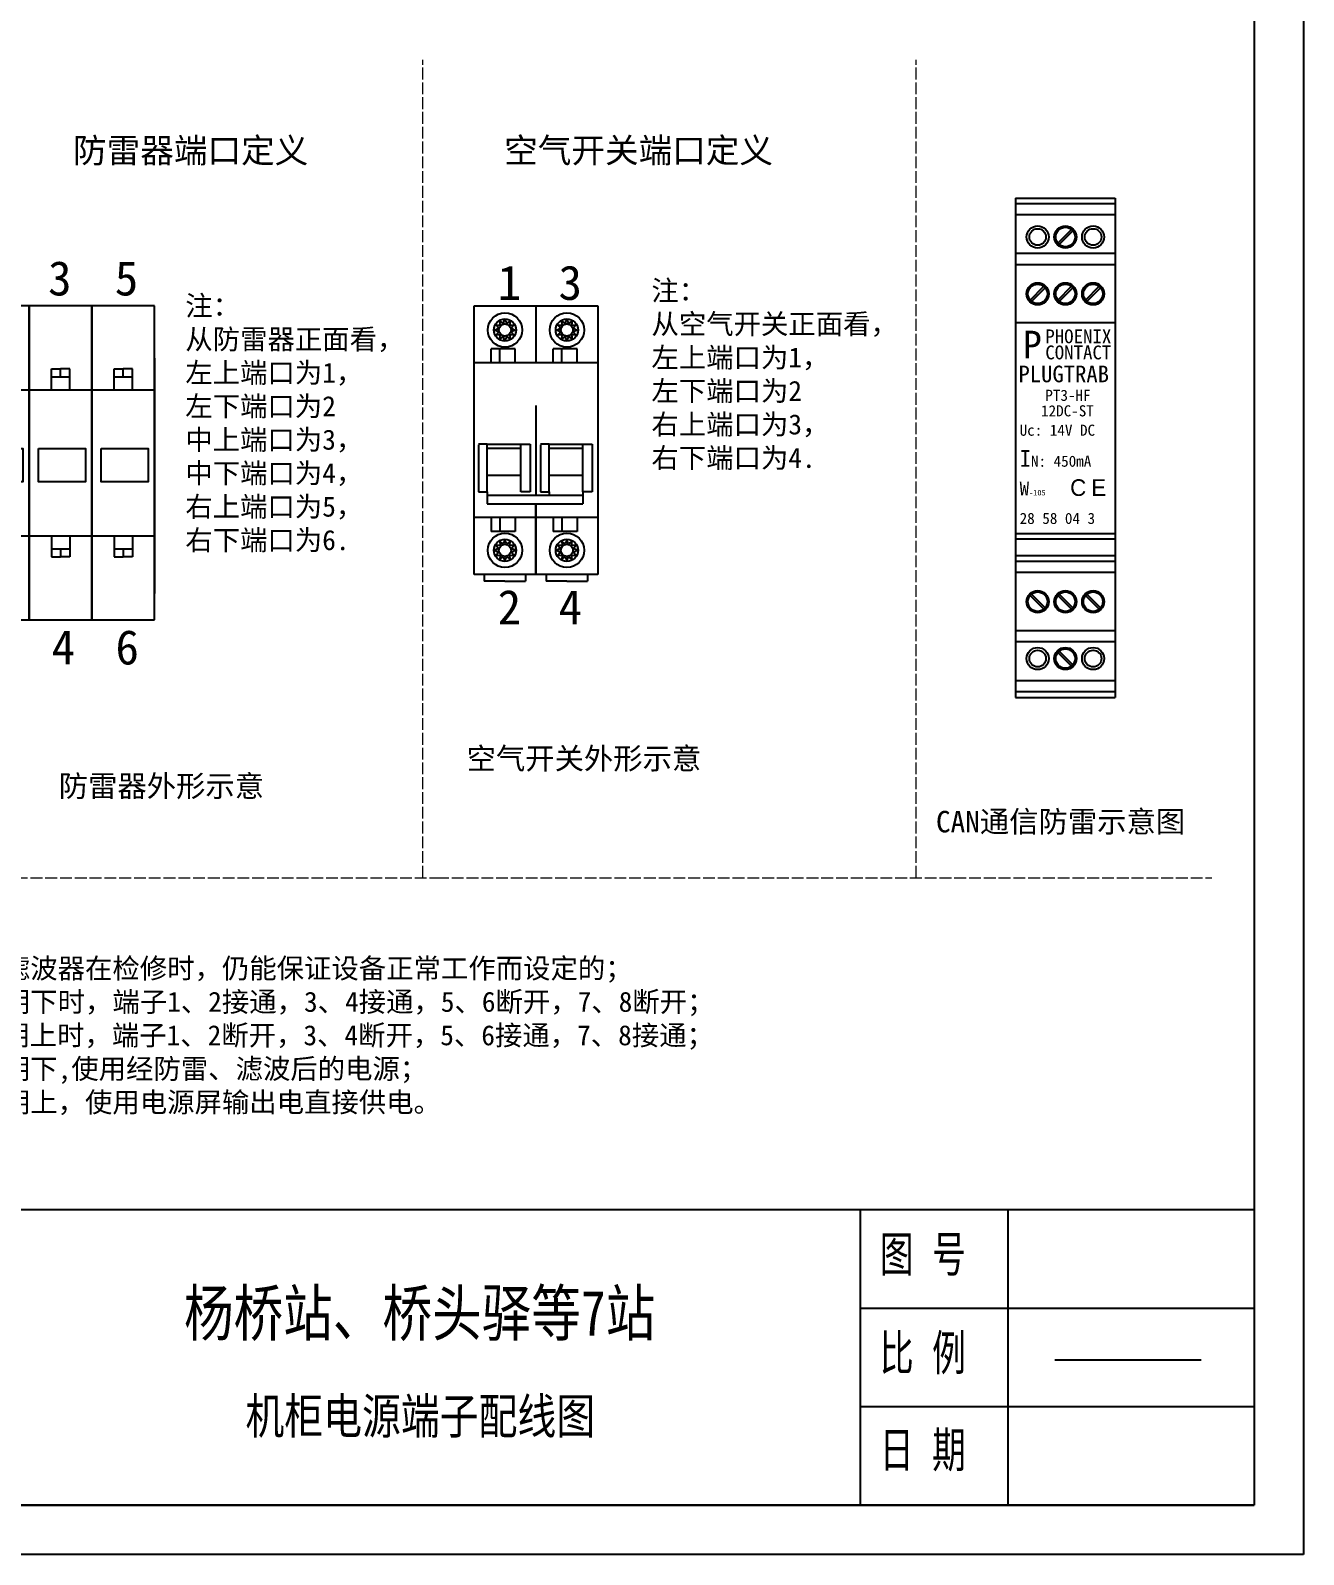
# Model space of a CAD drawing. Extents: x -75138 to 15640, y -12340 to 70479.
# Drawn here: x 14348 to 15640, y -6400 to -4854 of the extents above; entities that cross this region are included whole.
import ezdxf
from ezdxf.enums import TextEntityAlignment as Align

# ---------------------------------------------------------------- set-up
doc = ezdxf.new("R2010")
doc.units = 0
doc.linetypes.add('ACAD_ISO02W100', pattern=[15, 12, -3])
doc.layers.get('0').update_dxf_attribs({"linetype": 'CONTINUOUS'})
for name, color, linetype in [('图层1', 3, 'CONTINUOUS'), ('尺寸线', 3, 'CONTINUOUS'), ('文字', 3, 'CONTINUOUS')]:
    doc.layers.add(name, color=color, linetype=linetype)
doc.layers.add('虚线', color=5, linetype='ACAD_ISO02W100', lineweight=18)
doc.styles.add('15', font='SIMFANG.TTF', dxfattribs={"height": 13})
doc.styles.get("Standard").update_dxf_attribs({"font": 'SIMFANG.TTF'})
doc.styles.add('仿宋3.5', font='SIMFANG.TTF', dxfattribs={"width": 0.7, "height": 3.5})
doc.styles.add('黑', font='SIMHEI.TTF')
doc.styles.add('黑体', font='SIMHEI.TTF')

# ---------------------------------------------------------------- blocks, each defined once
blk = doc.blocks.new('2p空开')
h = blk.add_hatch(color=256)
h.paths.add_polyline_path([(10.76, 71), (12.01, 71), (10.87, 71.5), (11.6, 72.5), (10.37, 72.37), (10.5, 73.6), (9.5, 72.87), (9, 74.01), (9, 72.76, -0.414214)])
h.paths.add_polyline_path([(8.5, 72.87), (7.5, 73.6), (7.63, 72.37), (6.4, 72.5), (7.13, 71.5), (5.99, 71), (7.24, 71, -0.414214), (9, 72.76), (9, 74.01)])
h.paths.add_polyline_path([(7.24, 71), (5.99, 71), (7.13, 70.5), (6.4, 69.5), (7.63, 69.63), (7.5, 68.4), (8.5, 69.13), (9, 67.99), (9, 69.24, -0.414214)])
h.paths.add_polyline_path([(9, 69.24), (9, 67.99), (9.5, 69.13), (10.5, 68.4), (10.37, 69.63), (11.6, 69.5), (10.87, 70.5), (12.01, 71), (10.76, 71, -0.414214)])
h = blk.add_hatch(color=256)
h.paths.add_polyline_path([(28.76, 71), (30.01, 71), (28.87, 71.5), (29.6, 72.5), (28.37, 72.37), (28.5, 73.6), (27.5, 72.87), (27, 74.01), (27, 72.76, -0.414214)])
h.paths.add_polyline_path([(26.5, 72.87), (25.5, 73.6), (25.63, 72.37), (24.4, 72.5), (25.13, 71.5), (23.99, 71), (25.24, 71, -0.414214), (27, 72.76), (27, 74.01)])
h.paths.add_polyline_path([(25.24, 71), (23.99, 71), (25.13, 70.5), (24.4, 69.5), (25.63, 69.63), (25.5, 68.4), (26.5, 69.13), (27, 67.99), (27, 69.24, -0.414214)])
h.paths.add_polyline_path([(27, 69.24), (27, 67.99), (27.5, 69.13), (28.5, 68.4), (28.37, 69.63), (29.6, 69.5), (28.87, 70.5), (30.01, 71), (28.76, 71, -0.414214)])
h = blk.add_hatch(color=256)
h.paths.add_polyline_path([(10.76, 7), (12.01, 7), (10.87, 6.5), (11.6, 5.5), (10.37, 5.63), (10.5, 4.4), (9.5, 5.13), (9, 3.99), (9, 5.24, 0.414214)])
h.paths.add_polyline_path([(8.5, 5.13), (7.5, 4.4), (7.63, 5.63), (6.4, 5.5), (7.13, 6.5), (5.99, 7), (7.24, 7, 0.414214), (9, 5.24), (9, 3.99)])
h.paths.add_polyline_path([(7.24, 7), (5.99, 7), (7.13, 7.5), (6.4, 8.5), (7.63, 8.37), (7.5, 9.6), (8.5, 8.87), (9, 10.01), (9, 8.76, 0.414214)])
h.paths.add_polyline_path([(9, 8.76), (9, 10.01), (9.5, 8.87), (10.5, 9.6), (10.37, 8.37), (11.6, 8.5), (10.87, 7.5), (12.01, 7), (10.76, 7, 0.414214)])
h = blk.add_hatch(color=256)
h.paths.add_polyline_path([(28.76, 7), (30.01, 7), (28.87, 6.5), (29.6, 5.5), (28.37, 5.63), (28.5, 4.4), (27.5, 5.13), (27, 3.99), (27, 5.24, 0.414214)])
h.paths.add_polyline_path([(26.5, 5.13), (25.5, 4.4), (25.63, 5.63), (24.4, 5.5), (25.13, 6.5), (23.99, 7), (25.24, 7, 0.414214), (27, 5.24), (27, 3.99)])
h.paths.add_polyline_path([(25.24, 7), (23.99, 7), (25.13, 7.5), (24.4, 8.5), (25.63, 8.37), (25.5, 9.6), (26.5, 8.87), (27, 10.01), (27, 8.76, 0.414214)])
h.paths.add_polyline_path([(27, 8.76), (27, 10.01), (27.5, 8.87), (28.5, 9.6), (28.37, 8.37), (29.6, 8.5), (28.87, 7.5), (30.01, 7), (28.76, 7, 0.414214)])
for p, q in [((0, 78), (18, 78)), ((0, 0), (0, 78)), ((18, 78), (36, 78)), ((18, 78), (18, 61.5)), ((36, 78), (36, 0)), ((10.37, 69.63), (10.5, 68.4)), ((28.37, 69.63), (28.5, 68.4)), ((12, 65.5), (5, 65.5)), ((5, 61.5), (5, 65.5)), ((7.5, 61.5), (7.5, 65.5)), ((12, 61.5), (12, 65.5)), ((30, 65.5), (23, 65.5)), ((23, 61.5), (23, 65.5)), ((25.5, 61.5), (25.5, 65.5)), ((30, 61.5), (30, 65.5)), ((18, 61.5), (0, 61.5)), ((36, 61.5), (18, 61.5)), ((18, 49.11), (18, 22.98)), ((3.83, 37.79), (1.35, 37.79)), ((1.35, 37.61), (1.35, 24.03)), ((3.83, 24.03), (3.83, 37.79)), ((3.83, 37.79), (16.32, 37.79)), ((3.83, 36.63), (13.65, 36.63)), ((13.65, 24.03), (13.65, 37.79)), ((16.32, 37.79), (16.32, 24.03)), ((21.83, 37.79), (19.35, 37.79)), ((19.35, 37.61), (19.35, 24.03)), ((21.83, 37.79), (34.32, 37.79)), ((21.83, 24.03), (21.83, 37.79)), ((21.83, 36.63), (31.65, 36.63)), ((31.65, 24.03), (31.65, 37.79)), ((34.32, 37.79), (34.32, 24.03)), ((3.83, 28.82), (13.65, 28.82)), ((21.83, 28.82), (31.65, 28.82)), ((1.35, 24.03), (3.83, 24.03)), ((3.83, 24.03), (3.83, 20.48)), ((3.83, 22.98), (18, 22.98)), ((16.32, 24.03), (13.65, 24.03)), ((18, 22.98), (31.65, 22.98)), ((19.35, 24.03), (21.83, 24.03)), ((21.83, 24.03), (21.83, 22.98)), ((34.32, 24.03), (31.65, 24.03)), ((31.65, 24.03), (31.65, 20.48)), ((3.83, 20.48), (18, 20.48)), ((18, 20.48), (31.65, 20.48)), ((18, 0), (18, 20.48)), ((18, 20.48), (18, 0)), ((18, 16.5), (0, 16.5)), ((5, 16.5), (5, 12.5)), ((7.5, 16.5), (7.5, 12.5)), ((12, 16.5), (12, 12.5)), ((36, 16.5), (18, 16.5)), ((23, 16.5), (23, 12.5)), ((25.5, 16.5), (25.5, 12.5)), ((30, 16.5), (30, 12.5)), ((12, 12.5), (5, 12.5)), ((10.37, 8.37), (10.5, 9.6)), ((30, 12.5), (23, 12.5)), ((28.37, 8.37), (28.5, 9.6)), ((18, 0), (0, 0)), ((3, 0), (3, -2)), ((15, 0), (15, -2)), ((36, 0), (18, 0)), ((21, 0), (21, -2)), ((33, 0), (33, -2)), ((9, -2), (3, -2)), ((9, -2), (15, -2)), ((27, -2), (21, -2)), ((27, -2), (33, -2))]:
    blk.add_line(p, q)
for centre, radius in [((9, 71), 5), ((27, 71), 5), ((9, 71), 3.25), ((9, 71), 1.76), ((27, 71), 3.25), ((27, 71), 1.76), ((9, 7), 5), ((9, 7), 3.25), ((27, 7), 5), ((27, 7), 3.25), ((9, 7), 1.76), ((27, 7), 1.76)]:
    blk.add_circle(centre, radius)
at = {"layer": '尺寸线'}
for p, q in [((5.99, 71), (7.13, 71.5)), ((7.13, 70.5), (5.99, 71)), ((6.4, 72.5), (7.63, 72.37)), ((7.13, 71.5), (6.4, 72.5)), ((7.5, 73.6), (8.5, 72.87)), ((7.63, 72.37), (7.5, 73.6)), ((8.5, 72.87), (9, 74.01)), ((9, 74.01), (9.5, 72.87)), ((9.5, 72.87), (10.5, 73.6)), ((10.5, 73.6), (10.37, 72.37)), ((10.37, 72.37), (11.6, 72.5)), ((11.6, 72.5), (10.87, 71.5)), ((10.87, 71.5), (12.01, 71)), ((12.01, 71), (10.87, 70.5)), ((23.99, 71), (25.13, 71.5)), ((25.13, 70.5), (23.99, 71)), ((25.13, 71.5), (24.4, 72.5)), ((24.4, 72.5), (25.63, 72.37)), ((25.63, 72.37), (25.5, 73.6)), ((25.5, 73.6), (26.5, 72.87)), ((26.5, 72.87), (27, 74.01)), ((27, 74.01), (27.5, 72.87)), ((27.5, 72.87), (28.5, 73.6)), ((28.5, 73.6), (28.37, 72.37)), ((28.37, 72.37), (29.6, 72.5)), ((29.6, 72.5), (28.87, 71.5)), ((28.87, 71.5), (30.01, 71)), ((30.01, 71), (28.87, 70.5)), ((6.4, 69.5), (7.13, 70.5)), ((7.63, 69.63), (6.4, 69.5)), ((7.5, 68.4), (7.63, 69.63)), ((8.5, 69.13), (7.5, 68.4)), ((9, 67.99), (8.5, 69.13)), ((9.5, 69.13), (9, 67.99)), ((10.5, 68.4), (9.5, 69.13)), ((11.6, 69.5), (10.37, 69.63)), ((10.87, 70.5), (11.6, 69.5)), ((24.4, 69.5), (25.13, 70.5)), ((25.63, 69.63), (24.4, 69.5)), ((25.5, 68.4), (25.63, 69.63)), ((26.5, 69.13), (25.5, 68.4)), ((27, 67.99), (26.5, 69.13)), ((27.5, 69.13), (27, 67.99)), ((28.5, 68.4), (27.5, 69.13)), ((29.6, 69.5), (28.37, 69.63)), ((28.87, 70.5), (29.6, 69.5)), ((8.5, 8.87), (7.5, 9.6)), ((7.5, 9.6), (7.63, 8.37)), ((9, 10.01), (8.5, 8.87)), ((9.5, 8.87), (9, 10.01)), ((10.5, 9.6), (9.5, 8.87)), ((25.5, 9.6), (25.63, 8.37)), ((26.5, 8.87), (25.5, 9.6)), ((27, 10.01), (26.5, 8.87)), ((27.5, 8.87), (27, 10.01)), ((28.5, 9.6), (27.5, 8.87)), ((7.13, 7.5), (5.99, 7)), ((5.99, 7), (7.13, 6.5)), ((7.63, 8.37), (6.4, 8.5)), ((6.4, 8.5), (7.13, 7.5)), ((7.13, 6.5), (6.4, 5.5)), ((6.4, 5.5), (7.63, 5.63)), ((7.63, 5.63), (7.5, 4.4)), ((7.5, 4.4), (8.5, 5.13)), ((8.5, 5.13), (9, 3.99)), ((9, 3.99), (9.5, 5.13)), ((9.5, 5.13), (10.5, 4.4)), ((11.6, 8.5), (10.37, 8.37)), ((10.5, 4.4), (10.37, 5.63)), ((10.37, 5.63), (11.6, 5.5)), ((10.87, 7.5), (11.6, 8.5)), ((12.01, 7), (10.87, 7.5)), ((10.87, 6.5), (12.01, 7)), ((11.6, 5.5), (10.87, 6.5)), ((25.13, 7.5), (23.99, 7)), ((23.99, 7), (25.13, 6.5)), ((24.4, 8.5), (25.13, 7.5)), ((25.63, 8.37), (24.4, 8.5)), ((25.13, 6.5), (24.4, 5.5)), ((24.4, 5.5), (25.63, 5.63)), ((25.63, 5.63), (25.5, 4.4)), ((25.5, 4.4), (26.5, 5.13)), ((26.5, 5.13), (27, 3.99)), ((27, 3.99), (27.5, 5.13)), ((27.5, 5.13), (28.5, 4.4)), ((29.6, 8.5), (28.37, 8.37)), ((28.37, 5.63), (29.6, 5.5)), ((28.5, 4.4), (28.37, 5.63)), ((28.87, 7.5), (29.6, 8.5)), ((30.01, 7), (28.87, 7.5)), ((28.87, 6.5), (30.01, 7)), ((29.6, 5.5), (28.87, 6.5))]:
    blk.add_line(p, q, dxfattribs=at)
blk = doc.blocks.new('fl')
for p, q in [((1202.6, 1448.63), (1202.6, 1402.36)), ((1211.85, 1448.63), (1202.6, 1448.63)), ((1211.85, 1448.63), (1211.85, 1402.36)), ((1211.85, 1402.36), (1211.85, 1448.63)), ((1221.1, 1448.63), (1211.85, 1448.63)), ((1221.1, 1448.63), (1221.1, 1402.36)), ((1221.1, 1402.36), (1221.1, 1448.63)), ((1230.35, 1448.63), (1221.1, 1448.63)), ((1230.35, 1402.36), (1230.35, 1448.63)), ((1230.35, 1440.92), (1230.35, 1406.22)), ((1205.87, 1436.26), (1205.87, 1439.36)), ((1205.87, 1439.36), (1207.22, 1439.36)), ((1207.22, 1438.17), (1207.22, 1439.36)), ((1208.57, 1439.36), (1207.22, 1439.36)), ((1208.57, 1436.26), (1208.57, 1439.36)), ((1215.13, 1436.26), (1215.13, 1439.36)), ((1215.13, 1439.36), (1216.47, 1439.36)), ((1216.47, 1438.17), (1216.47, 1439.36)), ((1217.82, 1439.36), (1216.47, 1439.36)), ((1217.82, 1436.26), (1217.82, 1439.36)), ((1224.38, 1436.26), (1224.38, 1439.36)), ((1224.38, 1439.36), (1225.73, 1439.36)), ((1225.73, 1438.17), (1225.73, 1439.36)), ((1227.07, 1439.36), (1225.73, 1439.36)), ((1227.07, 1436.26), (1227.07, 1439.36)), ((1205.87, 1438.17), (1208.57, 1438.17)), ((1215.13, 1438.17), (1217.82, 1438.17)), ((1224.38, 1438.17), (1227.07, 1438.17)), ((1202.6, 1436.26), (1211.85, 1436.26)), ((1202.6, 1435.77), (1202.6, 1415.21)), ((1211.85, 1436.26), (1221.1, 1436.26)), ((1221.1, 1436.26), (1230.35, 1436.26)), ((1202.6, 1414.73), (1211.85, 1414.73)), ((1205.87, 1414.73), (1205.87, 1411.63)), ((1208.57, 1414.73), (1208.57, 1411.63)), ((1211.85, 1414.73), (1221.1, 1414.73)), ((1215.13, 1414.73), (1215.13, 1411.63)), ((1217.82, 1414.73), (1217.82, 1411.63)), ((1221.1, 1414.73), (1230.35, 1414.73)), ((1224.38, 1414.73), (1224.38, 1411.63)), ((1227.07, 1414.73), (1227.07, 1411.63)), ((1205.87, 1412.82), (1208.57, 1412.82)), ((1205.87, 1411.63), (1207.22, 1411.63)), ((1207.22, 1412.82), (1207.22, 1411.63)), ((1208.57, 1411.63), (1207.22, 1411.63)), ((1215.13, 1412.82), (1217.82, 1412.82)), ((1215.13, 1411.63), (1216.47, 1411.63)), ((1216.47, 1412.82), (1216.47, 1411.63)), ((1217.82, 1411.63), (1216.47, 1411.63)), ((1224.38, 1412.82), (1227.07, 1412.82)), ((1224.38, 1411.63), (1225.73, 1411.63)), ((1225.73, 1412.82), (1225.73, 1411.63)), ((1227.07, 1411.63), (1225.73, 1411.63)), ((1202.6, 1402.36), (1211.85, 1402.36)), ((1211.85, 1402.36), (1221.1, 1402.36)), ((1221.1, 1402.36), (1230.35, 1402.36))]:
    blk.add_line(p, q)
at = {"linetype": 'Continuous'}
for p, q in [((1202.6, 1415.72), (1202.6, 1435.77)), ((1202.6, 1415.21), (1202.6, 1435.77)), ((1230.35, 1435.78), (1230.35, 1415.21)), ((1230.35, 1435.78), (1230.35, 1415.21))]:
    blk.add_line(p, q, dxfattribs=at)
for points in [[(1203.94, 1427.62), (1210.9, 1427.62), (1210.9, 1422.71), (1203.94, 1422.71)], [(1213.2, 1427.62), (1220.15, 1427.62), (1220.15, 1422.71), (1213.2, 1422.71)], [(1222.45, 1427.62), (1229.4, 1427.62), (1229.4, 1422.71), (1222.45, 1422.71)]]:
    blk.add_lwpolyline(points, close=True)
blk = doc.blocks.new('A$C65427442')
for p, q in [((0, 45), (18, 45)), ((0, 45), (0, -45)), ((18, 44), (0, 44)), ((18, 45), (18, -45)), ((18, 42), (0, 42)), ((18, 35), (0, 35)), ((18, 33), (0, 33)), ((18, 22.5), (0, 22.5)), ((18, -15.5), (0, -15.5)), ((18, -16.5), (0, -16.5)), ((18, -19.5), (0, -19.5)), ((18, -20.5), (0, -20.5)), ((18, -22.5), (0, -22.5)), ((18, -33), (0, -33)), ((18, -35), (0, -35)), ((18, -42), (0, -42)), ((18, -44), (0, -44)), ((0, -45), (18, -45))]:
    blk.add_line(p, q)
at = {"color": 0, "linetype": 'Continuous'}
for p, q in [((7.64, 36.89), (10.11, 39.36)), ((7.89, 36.64), (10.36, 39.11)), ((2.64, 26.64), (5.11, 29.11)), ((2.89, 26.39), (5.36, 28.86)), ((7.64, 26.64), (10.11, 29.11)), ((7.89, 26.39), (10.36, 28.86)), ((12.64, 26.64), (15.11, 29.11)), ((12.89, 26.39), (15.36, 28.86)), ((2.64, -26.64), (5.11, -29.11)), ((2.89, -26.39), (5.36, -28.86)), ((7.64, -26.64), (10.11, -29.11)), ((7.89, -26.39), (10.36, -28.86)), ((12.64, -26.64), (15.11, -29.11)), ((12.89, -26.39), (15.36, -28.86)), ((7.64, -36.89), (10.11, -39.36)), ((7.89, -36.64), (10.36, -39.11))]:
    blk.add_line(p, q, dxfattribs=at)
for centre in [(4, 38), (9, 38), (14, 38), (4, 27.75), (9, 27.75), (14, 27.75), (4, -27.75), (9, -27.75), (14, -27.75), (4, -38), (9, -38), (14, -38)]:
    blk.add_circle(centre, 2)
for centre, radius in [((4, 38), 1.5), ((9, 38), 1.75), ((14, 38), 1.5), ((4, 27.75), 1.75), ((9, 27.75), 1.75), ((14, 27.75), 1.75), ((4, -27.75), 1.75), ((9, -27.75), 1.75), ((14, -27.75), 1.75), ((4, -38), 1.5), ((9, -38), 1.75), ((14, -38), 1.5)]:
    blk.add_circle(centre, radius, dxfattribs=at)
at = {"attachment_point": 1}
for s, insert, char_height, width in [('{\\fSimHei|b0|i0|c134|p2;P}', (1.34, 21.1), 5, 16.8215), ('{\\fSimHei|b0|i0|c134|p2;PHOENIX}', (5.38, 21.34), 2.5, 16.8215), ('{\\fSimHei|b0|i0|c134|p2;CONTACT}', (5.38, 18.44), 2.5, 16.8215), ('{\\fSimHei|b0|i0|c134|p2;\\H0.8571x;PLUGTRAB\\Ftxt.shx|c0;}', (0.54, 14.81), 3.5, 16.8215), ('{\\fFangSong_GB2312|b0|i0|c134|p49;PT3-HF}', (5.38, 10.46), 2, 16.8215), ('12DC-ST', (4.61, 7.66), 2, 16.8215), ('{\\fSimHei|b0|i0|c134|p2;Uc: 14V} {\\fSimHei|b0|i0|c134|p2;DC}', (0.75, 4.17), 2, 16.8215), ('{\\fSimHei|b0|i0|c134|p2;\\H1.5x;I\\H0.6667x;N: 450mA}', (0.75, -0.42), 2, 16.8215), ('{\\fSimHei|b0|i0|c134|p2;\\H1.25x;W\\H0.4x;-105\\Ftxt.shx|c0;}', (0.75, -6.09), 2, 16.8215), ('{\\f@STXinwei|b0|i0|c134|p2;\\H1.5x;C}', (9.86, -5.68), 2, 16.8215), ('{\\fSTXingkai|b0|i0|c134|p2;\\H1.5x;E}', (13.68, -5.68), 2, 16.8215), ('{\\fSimHei|b0|i0|c134|p2;28 58 04 3}', (0.75, -11.73), 2, 22.3656)]:
    blk.add_mtext(s, dxfattribs=dict(at, insert=insert, char_height=char_height, width=width))
blk = doc.blocks.new('图框')
for p, q in [((3861.05, 1456.74), (3861.05, 1159.74)), ((3676.05, 1194.74), (3856.05, 1194.74)), ((3816.05, 1194.74), (3816.05, 1164.74)), ((3831.05, 1194.74), (3831.05, 1164.74)), ((3856.05, 1194.74), (3856.05, 1164.74)), ((3816.05, 1184.74), (3856.05, 1184.74)), ((3835.82, 1179.5), (3850.65, 1179.5)), ((3816.05, 1174.74), (3856.05, 1174.74)), ((3676.05, 1164.74), (3856.05, 1164.74)), ((3861.05, 1159.74), (3441.05, 1159.74))]:
    blk.add_line(p, q)
at = {"color": 1, "lineweight": -3}
for p, q in [((3856.05, 1451.74), (3856.05, 1164.74)), ((3856.05, 1164.74), (3466.05, 1164.74))]:
    blk.add_line(p, q, dxfattribs=at)
at = {"style": '仿宋3.5', "width": 0.8}
for tag, p in [('车站站名', (3771.33, 1184.32)), ('图纸名称', (3771.41, 1173.86))]:
    blk.add_attdef(tag, text='', height=4, dxfattribs=at).set_placement(p, align=Align.MIDDLE)
at = {"layer": '图层1', "color": 0, "char_height": 3.6, "width": 12.0636, "attachment_point": 1, "style": '仿宋3.5'}
for s, insert in [('图{\\fU+FFB7ￂￋￎ_GB|b0|i0|c134|p49;  }号', (3818.04, 1192.02)), ('比{\\fU+FFB7ￂￋￎ_GB|b0|i0|c134|p49;  }例', (3818.04, 1182.01)), ('日{\\fU+FFB7ￂￋￎ_GB|b0|i0|c134|p49;  }期', (3818.04, 1172.17))]:
    blk.add_mtext(s, dxfattribs=dict(at, insert=insert))

msp = doc.modelspace()

# ---------------------------------------------------------------- linework, layer by layer
at = {"layer": '虚线', "color": 0}
for p, q in [((14746.4, -5713.4), (14746.4, -4883.4)), ((15247, -5713.4), (15247, -4883.4)), ((14243.2, -5713.4), (14764.6, -5713.4)), ((14760.8, -5713.4), (15547.2, -5713.4))]:
    msp.add_line(p, q, dxfattribs=at)

# ---------------------------------------------------------------- block references
ref = msp.add_blockref('图框', (-22972.1, -17998), dxfattribs=dict(xscale=10.00048635606578, yscale=10.00048635606578, zscale=10.00048635606581))
ref.add_attrib('车站站名', '杨桥站、桥头驿等7站', dxfattribs={"height": 46.16, "style": '仿宋3.5', "width": 0.8}).set_placement((14743.1, -6154.2), align=Align.MIDDLE)
ref.add_attrib('图纸名称', '机柜电源端子配线图', dxfattribs={"height": 36.14, "style": '仿宋3.5', "width": 0.8}).set_placement((14743.8, -6258.9), align=Align.MIDDLE)
at = {"color": 0, "linetype": 'ByBlock', "lineweight": -3, "xscale": 5.628133063040903, "yscale": 5.628133063040903, "zscale": 5.628133063040903}
msp.add_blockref('A$C65427442', (15347.9, -5277.1), dxfattribs=at)
at = {"color": 3, "lineweight": -2, "xscale": 6.87986293252566, "yscale": 6.87986293252566, "zscale": 6.879862932527346}
msp.add_blockref('fl', (6009.5, -15099.6, -12290), dxfattribs=at)
at = {"xscale": 3.49285348881736, "yscale": 3.49285348881736, "zscale": 3.4928534888219}
msp.add_blockref('2p空开', (14798.3, -5405.6, -12290), dxfattribs=at)

# ---------------------------------------------------------------- texts
at = {"char_height": 25.014, "width": 908.456, "attachment_point": 1, "style": '黑体'}
for s, insert in [('\\pt622.426;防雷器端口定义', (14391.3, -4962.9)), ('\\pt356.599;空气开关端口定义', (14828.9, -4962.8))]:
    msp.add_mtext(s, dxfattribs=dict(at, insert=insert))
at = {"layer": '文字', "attachment_point": 1}
for s, insert, char_height, width, style in [('3', (14366, -5087.6, -12290), 35, 993.218, '黑体'), ('5', (14433.7, -5087.6, -12290), 35, 993.218, '黑体'), ('1', (14822.3, -5092.1, 2458), 35, 993.218, '黑体'), ('3', (14884.1, -5092.1, 2458), 35, 993.218, '黑体'), ('注：\\P\\pt224.125;从空气开关正面看，\\P左上端口为1，\\P左下端口为2\\P\\ptz;右上端口为3，\\P右下端口为4.', (14978.4, -5107.3, 2458), 20.375, 285.552, '黑体'), ('{\\fSimHei|b0|i0|c134|p49;注：\\P从防雷器正面看，左上端口为1，\\P左下端口为2\\P中上端口为3，\\P中下端口为4，\\P右上端口为5，\\P右下端口为6.}', (14505.3, -5122.8, -12290), 20.375, 246.43, '15'), ('2', (14822.3, -5421.3, 2458), 35, 993.218, '黑体'), ('4', (14884.1, -5421.3, 2458), 35, 993.218, '黑体'), ('4', (14369.6, -5462, -12290), 35, 993.218, '黑体'), ('6', (14434.4, -5462, -12290), 35, 993.218, '黑体'), ('\\pt311.214,622.426;空气开关外形示意', (14790.8, -5581.4), 21.83, 300.917, '黑体'), ('\\pt311.214,622.426;防雷器外形示意', (14376.8, -5609.4), 21.83, 300.917, '黑'), ('\\pt311.214,622.426;CAN通信防雷示意图', (15267.2, -5645.5), 21.83, 300.917, '黑体'), ('旁路开关操作说明：\\P1.旁路开关是为了使电源防雷和滤波器在检修时，仍能保证设备正常工作而设定的；\\P  外型如左图所示：当手柄方向朝下时，端子1、2接通，3、4接通，5、6断开，7、8断开；\\P                  当手柄方向朝上时，端子1、2断开，3、4断开，5、6接通，7、8接通；\\P2.正常情况下旁路开关手柄方向朝下,使用经防雷、滤波后的电源；\\P  检修时旁路开关手柄拨至方向朝上，使用电源屏输出电直接供电。', (13931.1, -5761.1), 20.375, 1262.473, '黑体')]:
    msp.add_mtext(s, dxfattribs=dict(at, insert=insert, char_height=char_height, width=width, style=style))

doc.saveas('drawing.dxf')
